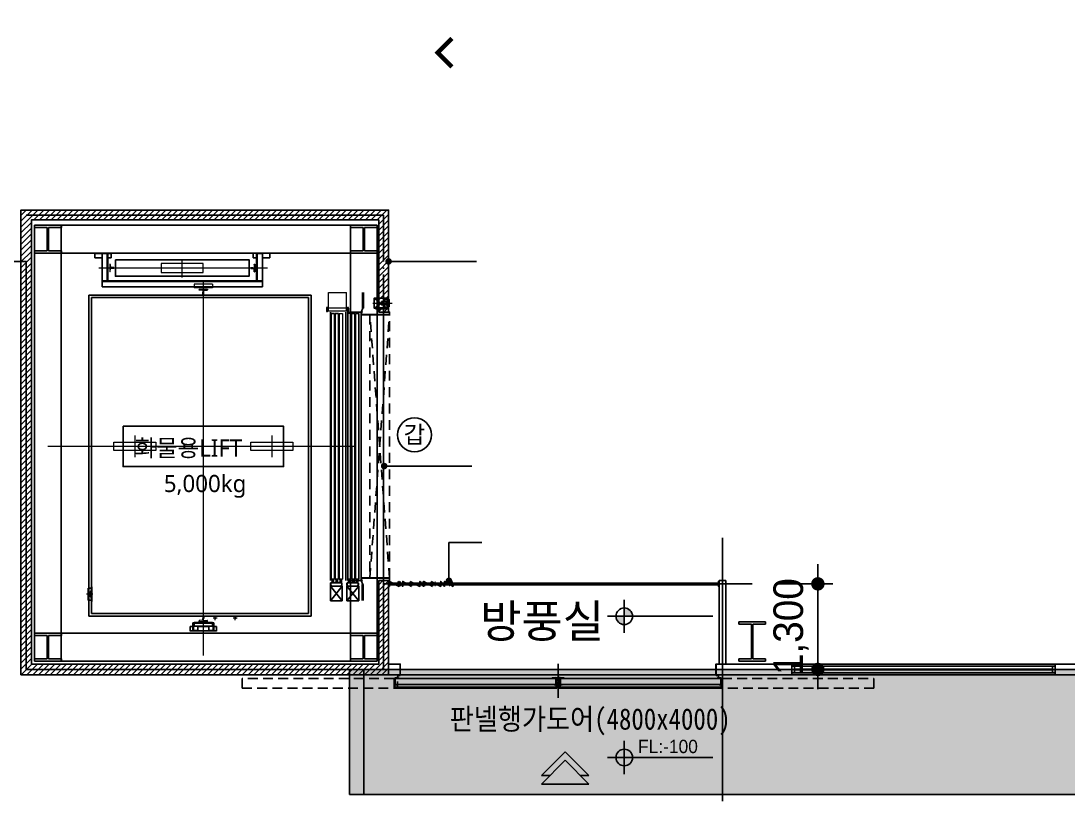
# Model space of a CAD drawing. Extents: x 6397054 to 6458340, y -4011454 to -3987634.
# Drawn here: x 6417260 to 6433168, y -4011454 to -3999600 of the extents above; entities that cross this region are included whole.
import ezdxf
from ezdxf.enums import TextEntityAlignment as Align

# ---------------------------------------------------------------- set-up
doc = ezdxf.new("R2010")
doc.units = 0
doc.header["$LTSCALE"] = 100
doc.header["$MEASUREMENT"] = 0
for name, pattern in [('CEN', [62, 60, -1, 0, -1]), ('CENTER2', [1.125, 0.75, -0.125, 0.125, -0.125]), ('HD', [2.5, 1.5, -1]), ('HID', [2.3, 1.5, -0.8]), ('HIDDEN', [0.375, 0.25, -0.125]), ('PHANTOM2', [31.75, 15.875, -3.175, 3.175, -3.175, 3.175, -3.175])]:
    doc.linetypes.add(name, pattern=pattern)
doc.layers.get('0').update_dxf_attribs({"linetype": 'CONTINUOUS'})
doc.layers.get('Defpoints').update_dxf_attribs({"linetype": 'CONTINUOUS'})
for name, color, linetype in [('3', 3, 'CONTINUOUS'), ('8', 8, 'CONTINUOUS'), ('9', 9, 'CONTINUOUS'), ('_LIBR', 4, 'CONTINUOUS'), ('A-CEN', 1, 'CEN'), ('A-DIM', 7, 'CONTINUOUS'), ('A-MAK1', 30, 'CONTINUOUS'), ('A-SYM', 7, 'CONTINUOUS'), ('A-TEX', 3, 'CONTINUOUS'), ('A-WAL', 3, 'CONTINUOUS'), ('A-WID', 4, 'CONTINUOUS'), ('COL', 2, 'CONTINUOUS'), ('DIM', 7, 'CONTINUOUS'), ('TEXT', 3, 'CONTINUOUS'), ('WAL', 3, 'CONTINUOUS'), ('외벽판넬', 3, 'CONTINUOUS')]:
    doc.layers.add(name, color=color, linetype=linetype)
for name, color, linetype, lineweight in [('LAD-OUTLINE', 7, 'CONTINUOUS', 20), ('가는선', 5, 'CONTINUOUS', 9), ('건축공사', 21, 'CONTINUOUS', 40), ('외형선', 7, 'CONTINUOUS', 15), ('은선2', 153, 'HIDDEN', 9), ('중심선', 6, 'CENTER2', 9), ('치수선', 3, 'CONTINUOUS', 0)]:
    doc.layers.add(name, color=color, linetype=linetype, lineweight=lineweight)
doc.styles.add('MT1', font='')
doc.styles.add('굴림', font='')
doc.styles.add('돋움', font='')
doc.styles.add('맑은 고딕', font='')
doc.styles.get('MT1').set_extended_font_data('Gulim')
doc.styles.get('굴림').set_extended_font_data('Gulim')
doc.styles.get('돋움').set_extended_font_data('DotumChe')
doc.styles.get('맑은 고딕').set_extended_font_data('Malgun Gothic')
doc.dimstyles.new('STANDARD(200)', dxfattribs={"dimscale": 200, "dimtxt": 3, "dimasz": 1, "dimexe": 1, "dimexo": 2, "dimgap": 1, "dimtad": 1, "dimdec": 0, "dimdsep": 46, "dimtxsty": '굴림', "dimblk": 'DOTT', "dimblk1": 'DOTT', "dimblk2": 'DOTT', "dimcen": -3, "dimdle": 2, "dimclrt": 3, "dimadec": 0, "dimazin": 0, "dimtfac": 1, "dimtdec": 1, "dimtix": 1, "dimtmove": 0, "dimatfit": 3, "dimldrblk": 'DOT', "dimfxl": 1, "dimtvp": 1, "dimtolj": 1, "dimtzin": 0, "dimarcsym": 0})

# ---------------------------------------------------------------- blocks, each defined once
blk = doc.blocks.new('24K')
at = {"layer": '외형선', "lineweight": 13, "ltscale": 5}
for p, q in [((-8, -1), (-7, 0)), ((-7, 0), (7, 0)), ((8, -1), (7, 0)), ((-64, -89), (-64, -79)), ((-64, -89), (64, -89)), ((-8, -73), (-61, -76)), ((-8, -1), (-8, -44)), ((-8, -44), (-8, -44)), ((-5, -70), (-5, -47)), ((5, -70), (5, -47)), ((8, -1), (8, -44)), ((8, -44), (8, -44)), ((8, -73), (61, -76)), ((64, -89), (64, -79))]:
    blk.add_line(p, q, dxfattribs=at)
for centre, start, end in [((-61, -79), 93.4093, 180), ((-8, -47), 0, 90), ((-8, -70), 273.4093, 0), ((8, -47), 90, 180), ((8, -70), 180, 266.5907), ((60, -79), 0, 86.5907)]:
    blk.add_arc(centre, 3, start, end, dxfattribs=at)
blk = doc.blocks.new('car_button')
for p, q in [((110, 7), (-110, 7)), ((-110, 7), (-110, 0)), ((-90, 0), (-110, 0)), ((-90, 0), (110, 0)), ((110, 0), (110, 7))]:
    blk.add_line(p, q)
blk.add_lwpolyline([(-90, -50), (90, -50), (90, 0), (-90, 0)], close=True)
at = {"layer": '가는선', "ltscale": 200}
for p, q in [((-90, -50), (90, 0)), ((-90, 0), (90, -50))]:
    blk.add_line(p, q, dxfattribs=at)
at = {"layer": '중심선', "ltscale": 200}
blk.add_line((0, 23), (0, -73), dxfattribs=at)
blk = doc.blocks.new('18K')
at = {"layer": '외형선', "lineweight": 13, "ltscale": 5}
for p, q in [((-8, -1), (-7, 0)), ((-7, 0), (7, 0)), ((8, -1), (7, 0)), ((-57, -57), (-57, -62)), ((-57, -62), (57, -62)), ((-54, -54), (-8, -51)), ((-8, -1), (-8, -31)), ((-8, -31), (-8, -31)), ((-5, -34), (-5, -48)), ((5, -34), (5, -48)), ((8, -1), (8, -31)), ((8, -31), (8, -31)), ((54, -54), (8, -51)), ((57, -57), (57, -62))]:
    blk.add_line(p, q, dxfattribs=at)
for centre, start, end in [((-54, -57), 93.2861, 180), ((-8, -34), 0, 90), ((-8, -48), 273.2861, 0), ((8, -34), 90, 180), ((8, -48), 180, 266.7139), ((54, -57), 0, 86.7139)]:
    blk.add_arc(centre, 3, start, end, dxfattribs=at)
blk = doc.blocks.new('hw_button')
at = {"ltscale": 5}
blk.add_lwpolyline([(-75, -100), (75, -100), (75, 100), (-75, 100)], close=True, dxfattribs=at)
for points in [[(-57, -127), (57, -127), (57, -120), (-57, -120)], [(-25, -120), (25, -120), (25, -13), (-25, -13)]]:
    blk.add_lwpolyline(points, close=True)
at = {"layer": '가는선', "ltscale": 5}
for p, q in [((-75, 100), (75, -100)), ((75, 100), (-75, -100))]:
    blk.add_line(p, q, dxfattribs=at)
at = {"layer": '가는선'}
for p, q in [((-25, -13), (25, -120)), ((25, -13), (-25, -120))]:
    blk.add_line(p, q, dxfattribs=at)
at = {"layer": '중심선', "ltscale": 200}
blk.add_line((0, 121), (0, -173), dxfattribs=at)
blk = doc.blocks.new('dr-sy-020-D-M')
at = {"color": 0}
for p, q in [((-9.19, -9.19), (0, 0)), ((0, 0), (9.19, -9.19)), ((-9.19, -12.46), (0, -3.26)), ((0, -3.26), (9.19, -12.46)), ((-9.19, -9.19), (-5.93, -9.19)), ((5.93, -9.19), (9.19, -9.19)), ((-9.19, -12.46), (9.19, -12.46))]:
    blk.add_line(p, q, dxfattribs=at)
for points in [[(0, 0), (-9.19, -9.19), (0, -3.26), (-5.93, -9.19)], [(0, 0), (0, -3.26), (9.19, -9.19), (5.93, -9.19)]]:
    blk.add_solid(points, dxfattribs=at)
blk = doc.blocks.new('MB-Level1')
at = {"layer": 'A-MAK1'}
h = blk.add_hatch(color=7, dxfattribs=at)
h.paths.add_polyline_path([(0, 75, 0.414214), (-75, 0), (0, 0)])
h.paths.add_polyline_path([(0, 0), (0, -75, 0.414214), (75, 0)])
at = {"layer": 'A-MAK1', "color": 7}
for p, q in [((0, 150), (0, -150)), ((-150, 0), (800, 0))]:
    blk.add_line(p, q, dxfattribs=at)
blk.add_circle((0, 0), 75, dxfattribs=at)
blk = doc.blocks.new('O10')
at = {"layer": 'COL'}
for p, q in [((8175981, -2784726), (8175981, -2784761)), ((8175981, -2784726), (8176388, -2784726)), ((8176388, -2784726), (8176388, -2784761)), ((8175981, -2784761), (8176174, -2784761)), ((8176174, -2784761), (8176174, -2785291)), ((8176194, -2784761), (8176388, -2784761)), ((8176194, -2784761), (8176194, -2785291)), ((8175981, -2785291), (8175981, -2785326)), ((8175981, -2785291), (8176174, -2785291)), ((8175981, -2785326), (8176388, -2785326)), ((8176194, -2785291), (8176388, -2785291)), ((8176388, -2785291), (8176388, -2785326))]:
    blk.add_line(p, q, dxfattribs=at)
blk = doc.blocks.new('t6')
at = {"layer": 'COL'}
for p, q in [((-201799, -24192), (-201799, -24227)), ((-201799, -24192), (-201392, -24192)), ((-201799, -24227), (-201606, -24227)), ((-201606, -24227), (-201606, -24585)), ((-201586, -24227), (-201392, -24227)), ((-201586, -24227), (-201586, -24585)), ((-201392, -24192), (-201392, -24227)), ((-201799, -24585), (-201799, -24620)), ((-201799, -24585), (-201606, -24585)), ((-201799, -24620), (-201392, -24620)), ((-201586, -24585), (-201392, -24585)), ((-201392, -24585), (-201392, -24620))]:
    blk.add_line(p, q, dxfattribs=at)
blk = doc.blocks.new('DOTT')
at = {"color": 7}
for p, q in [((0, 1.5), (0, -1.5)), ((-1.5, 0), (1.5, 0))]:
    blk.add_line(p, q, dxfattribs=at)
at = {"color": 6, "const_width": 0.68}
blk.add_lwpolyline([(-0.34, 0, 1), (0.34, 0, 1)], format="xyb", close=True, dxfattribs=at)
blk = doc.blocks.new('*D23')
at = {"layer": 'A-DIM', "color": 0, "linetype": 'ByBlock', "lineweight": -2, "transparency": 16777216}
for p, q in [((6429367, -4008004), (6429367, -4007854)), ((6428720, -4008154), (6429517, -4008154)), ((6429367, -4008154), (6429367, -4009454)), ((6428720, -4009454), (6429517, -4009454)), ((6429367, -4009604), (6429367, -4009754))]:
    blk.add_line(p, q, dxfattribs=at)
at = {"layer": 'Defpoints', "color": 0, "transparency": 16777216}
for p in [(6428420, -4008154), (6428420, -4009454), (6429367, -4009454)]:
    blk.add_point(p, dxfattribs=at)
at = {"layer": 'A-DIM', "color": 0, "lineweight": -2, "transparency": 16777216, "xscale": 150, "yscale": 150, "zscale": 150}
for p, rotation in [((6429367, -4008154), 270), ((6429367, -4009454), 90)]:
    blk.add_blockref('DOTT', p, dxfattribs=dict(at, rotation=rotation))
at = {"layer": 'A-DIM', "color": 3, "transparency": 16777216, "insert": (6428958, -4008804), "char_height": 450, "attachment_point": 5, "rotation": 90, "style": '굴림'}
blk.add_mtext('\\A1;1,300', dxfattribs=at)
blk = doc.blocks.new('DOT')
at = {"color": 1}
for p, q in [((0, -1.5), (0, 1.5)), ((-1.5, 0), (1.5, 0))]:
    blk.add_line(p, q, dxfattribs=at)
at = {"layer": 'DIM', "color": 7, "linetype": 'Continuous'}
for radius in [0.5, 0.25]:
    blk.add_circle((0, 0), radius, dxfattribs=at)

msp = doc.modelspace()

# ---------------------------------------------------------------- hatches: boundary and pattern name
h = msp.add_hatch()
h.set_pattern_fill('DOTS', color=256, scale=2000)
h.set_pattern_definition([(0, (568321.3, -2227786.24), (62.5, 125), [0, -125])])
h.paths.add_polyline_path([(6422251.5, -4011354.3), (6456419.5, -4011354.3), (6456419.5, -4009454.3), (6422251.5, -4009454.3)])
at = {"layer": '3'}
h = msp.add_hatch(dxfattribs=at)
h.set_pattern_fill('ANSI31', color=0, scale=500)
h.set_pattern_definition([(45, (-14811056.57, 8760282.14), (-44.19417382, 44.19417382), [])])
h.paths.add_polyline_path([(6422844.5, -4009534.3), (6422844.5, -4009374.3), (6422844.5, -4008104.3), (6422694.5, -4008104.3), (6422694.5, -4009374.3), (6417419.5, -4009374.3), (6417419.5, -4002624.3), (6422694.5, -4002624.3), (6422694.5, -4004024.3), (6422844.5, -4004024.3), (6422844.5, -4002474.3), (6417259.5, -4002474.3), (6417259.5, -4003174.3), (6417259.5, -4003334.3), (6417259.5, -4009534.3)])

# ---------------------------------------------------------------- linework, layer by layer
for p, q in [((6422673, -4002701.3), (6417466, -4002701.3)), ((6417466, -4002701.3), (6417466, -4009329.3)), ((6417873, -4009329.3), (6417873, -4002701.3)), ((6422266, -4002701.3), (6422266, -4009329.3)), ((6422673, -4009329.3), (6422673, -4002701.3)), ((6417466, -4003129.3), (6422673, -4003129.3)), ((6418381, -4003199.3), (6418381, -4003124.3)), ((6418581, -4003134.3), (6418491, -4003134.3)), ((6418491, -4003641.3), (6418491, -4003134.3)), ((6418572, -4003551.3), (6418572, -4003134.3)), ((6418581, -4003551.3), (6418581, -4003134.3)), ((6418631, -4003199.3), (6418631, -4003124.3)), ((6420789, -4003199.3), (6420789, -4003124.3)), ((6420914, -4003134.3), (6420839, -4003134.3)), ((6420839, -4003551.3), (6420839, -4003134.3)), ((6420839, -4003134.3), (6420929, -4003134.3)), ((6420848, -4003551.3), (6420848, -4003134.3)), ((6420929, -4003641.3), (6420929, -4003134.3)), ((6421039, -4003199.3), (6421039, -4003124.3)), ((6418381, -4003199.3), (6418491, -4003199.3)), ((6418581, -4003199.3), (6418631, -4003199.3)), ((6420839, -4003199.3), (6420789, -4003199.3)), ((6421039, -4003199.3), (6420929, -4003199.3)), ((6420929, -4003551.3), (6418491, -4003551.3)), ((6420929, -4003560.3), (6418491, -4003560.3)), ((6418290, -4003764.3), (6418290, -4008646.6)), ((6421670, -4003764.3), (6418290, -4003764.3)), ((6420929, -4003641.3), (6418491, -4003641.3)), ((6419850, -4003641.3), (6418493, -4003641.3)), ((6421670, -4003764.3), (6421670, -4008646.6)), ((6418330, -4003804.3), (6418330, -4008606.6)), ((6421630, -4003804.3), (6418330, -4003804.3)), ((6421630, -4003804.3), (6421630, -4008606.6)), ((6421964.5, -4004024.3), (6421964.5, -4008104.3)), ((6422024.5, -4004044.3), (6421974.5, -4004044.3)), ((6421974.5, -4004044.3), (6421974.5, -4008084.3)), ((6422024.5, -4004044.3), (6422024.5, -4008084.3)), ((6422084.5, -4004044.3), (6422034.5, -4004044.3)), ((6422034.5, -4004044.3), (6422034.5, -4008084.3)), ((6422084.5, -4004044.3), (6422084.5, -4008084.3)), ((6422194.5, -4004024.3), (6422194.5, -4008104.3)), ((6422224.5, -4004024.3), (6422429.5, -4004024.3)), ((6422224.5, -4004024.3), (6422224.5, -4008104.3)), ((6422333.7, -4004044.3), (6422283.7, -4004044.3)), ((6422283.7, -4004044.3), (6422284.5, -4008084.3)), ((6422333.7, -4004044.3), (6422334.5, -4008084.3)), ((6422393.7, -4004044.3), (6422343.7, -4004044.3)), ((6422343.7, -4004044.3), (6422344.5, -4008084.3)), ((6422393.7, -4004044.3), (6422394.5, -4008084.3)), ((6422429.5, -4004024.3), (6422454.5, -4003964.3)), ((6422429.5, -4004024.3), (6422429.5, -4008104.3)), ((6423762, -4008107.6), (6423762, -4007526.7)), ((6423762, -4007526.7), (6424262, -4007526.7)), ((6421999.5, -4008072.5), (6421999.5, -4008124.4)), ((6422059.5, -4008072.5), (6422059.5, -4008124.4)), ((6422119.5, -4008072.5), (6422119.5, -4008124.4)), ((6422249.5, -4008072.5), (6422249.5, -4008124.4)), ((6422309.5, -4008072.5), (6422309.5, -4008124.4)), ((6422369.5, -4008072.5), (6422369.5, -4008124.4)), ((6421960.5, -4008410.1), (6421960.5, -4008190.1)), ((6421960.5, -4008190.1), (6422140.5, -4008410.1)), ((6421960.5, -4008410.1), (6422140.5, -4008190.1)), ((6421960.5, -4008190.1), (6422140.5, -4008190.1)), ((6421962, -4008181.1), (6421962, -4008143.5)), ((6421965.2, -4008143.5), (6421965.2, -4008181.1)), ((6422130.8, -4008137.3), (6421968.2, -4008137.3)), ((6422130.8, -4008140.5), (6421968.2, -4008140.5)), ((6421968.2, -4008184.1), (6421982, -4008184.1)), ((6421968.2, -4008184.1), (6421982, -4008184.1)), ((6421968.2, -4008187.3), (6421982, -4008187.3)), ((6421968.2, -4008187.3), (6421982, -4008187.3)), ((6421971, -4008137.3), (6421971, -4008136.3)), ((6421971, -4008137.3), (6422001, -4008137.3)), ((6421973, -4008134.3), (6421994, -4008134.3)), ((6422024.5, -4008084.3), (6421974.5, -4008084.3)), ((6421982, -4008184.1), (6421982, -4008187.3)), ((6421982, -4008184.1), (6421982, -4008187.3)), ((6421985.5, -4008087.5), (6421985.5, -4008084.3)), ((6421985.5, -4008084.3), (6422013.5, -4008084.3)), ((6422013.5, -4008087.5), (6421985.5, -4008087.5)), ((6421989.5, -4008087.5), (6421989.5, -4008121.3)), ((6421989.5, -4008121.3), (6421992.7, -4008121.3)), ((6421992.7, -4008087.5), (6421992.7, -4008121.3)), ((6421992.7, -4008119.3), (6421997.8, -4008119.3)), ((6421997.8, -4008103.3), (6421997.8, -4008119.3)), ((6421998, -4008130.3), (6421998, -4008109.3)), ((6422001, -4008137.3), (6422001, -4008107.3)), ((6422001.3, -4008103.3), (6422001.3, -4008119.3)), ((6422001.3, -4008103.3), (6422001.3, -4008119.3)), ((6422006.3, -4008119.3), (6422001.3, -4008119.3)), ((6422006.3, -4008087.5), (6422006.3, -4008121.3)), ((6422009.5, -4008121.3), (6422006.3, -4008121.3)), ((6422009.5, -4008087.5), (6422009.5, -4008121.3)), ((6422013.5, -4008084.3), (6422013.5, -4008087.5)), ((6422031, -4008137.3), (6422031, -4008136.3)), ((6422031, -4008137.3), (6422111, -4008137.3)), ((6422033, -4008134.3), (6422054, -4008134.3)), ((6422084.5, -4008084.3), (6422034.5, -4008084.3)), ((6422045.5, -4008087.5), (6422045.5, -4008084.3)), ((6422073.5, -4008087.5), (6422045.5, -4008087.5)), ((6422049.5, -4008087.5), (6422049.5, -4008121.3)), ((6422049.5, -4008121.3), (6422052.7, -4008121.3)), ((6422052.7, -4008087.5), (6422052.7, -4008121.3)), ((6422052.7, -4008119.3), (6422057.8, -4008119.3)), ((6422057.8, -4008103.3), (6422057.8, -4008119.3)), ((6422058, -4008130.3), (6422058, -4008109.3)), ((6422061, -4008137.3), (6422061, -4008107.3)), ((6422061.3, -4008103.3), (6422061.3, -4008119.3)), ((6422061.3, -4008103.3), (6422061.3, -4008119.3)), ((6422066.3, -4008119.3), (6422061.3, -4008119.3)), ((6422066.3, -4008087.5), (6422066.3, -4008121.3)), ((6422069.5, -4008121.3), (6422066.3, -4008121.3)), ((6422069.5, -4008087.5), (6422069.5, -4008121.3)), ((6422073.5, -4008084.3), (6422073.5, -4008087.5)), ((6422091, -4008137.3), (6422091, -4008136.3)), ((6422091, -4008137.3), (6422121, -4008137.3)), ((6422093, -4008134.3), (6422114, -4008134.3)), ((6422105.5, -4008087.5), (6422105.5, -4008084.3)), ((6422133.5, -4008087.5), (6422105.5, -4008087.5)), ((6422109.5, -4008087.5), (6422109.5, -4008121.3)), ((6422109.5, -4008121.3), (6422112.7, -4008121.3)), ((6422112.7, -4008087.5), (6422112.7, -4008121.3)), ((6422112.7, -4008119.3), (6422117.8, -4008119.3)), ((6422117, -4008184.1), (6422130.8, -4008184.1)), ((6422117, -4008184.1), (6422117, -4008187.3)), ((6422130.8, -4008187.3), (6422117, -4008187.3)), ((6422117.8, -4008103.3), (6422117.8, -4008119.3)), ((6422118, -4008130.3), (6422118, -4008109.3)), ((6422121, -4008137.3), (6422121, -4008107.3)), ((6422121.3, -4008103.3), (6422121.3, -4008119.3)), ((6422121.3, -4008103.3), (6422121.3, -4008119.3)), ((6422126.3, -4008119.3), (6422121.3, -4008119.3)), ((6422126.3, -4008087.5), (6422126.3, -4008121.3)), ((6422129.5, -4008121.3), (6422126.3, -4008121.3)), ((6422129.5, -4008087.5), (6422129.5, -4008121.3)), ((6422133.5, -4008084.3), (6422133.5, -4008087.5)), ((6422133.8, -4008143.5), (6422133.8, -4008181.1)), ((6422137, -4008143.5), (6422137, -4008181.1)), ((6422140.5, -4008410.1), (6422140.5, -4008190.1)), ((6422210.5, -4008410.1), (6422210.5, -4008190.1)), ((6422210.5, -4008190.1), (6422390.5, -4008410.1)), ((6422210.5, -4008410.1), (6422390.5, -4008190.1)), ((6422210.5, -4008190.1), (6422390.5, -4008190.1)), ((6422212, -4008181.1), (6422212, -4008143.5)), ((6422215.2, -4008143.5), (6422215.2, -4008181.1)), ((6422380.8, -4008137.3), (6422218.2, -4008137.3)), ((6422380.8, -4008140.5), (6422218.2, -4008140.5)), ((6422218.2, -4008184.1), (6422232, -4008184.1)), ((6422218.2, -4008184.1), (6422232, -4008184.1)), ((6422218.2, -4008187.3), (6422232, -4008187.3)), ((6422218.2, -4008187.3), (6422232, -4008187.3)), ((6422221, -4008137.3), (6422221, -4008136.3)), ((6422221, -4008137.3), (6422251, -4008137.3)), ((6422223, -4008134.3), (6422244, -4008134.3)), ((6422224.5, -4008104.3), (6422429.5, -4008104.3)), ((6422232, -4008184.1), (6422232, -4008187.3)), ((6422232, -4008184.1), (6422232, -4008187.3)), ((6422235.5, -4008087.5), (6422235.5, -4008084.3)), ((6422235.5, -4008084.3), (6422263.5, -4008084.3)), ((6422263.5, -4008087.5), (6422235.5, -4008087.5)), ((6422239.5, -4008087.5), (6422239.5, -4008121.3)), ((6422239.5, -4008121.3), (6422242.7, -4008121.3)), ((6422242.7, -4008087.5), (6422242.7, -4008121.3)), ((6422242.7, -4008119.3), (6422247.8, -4008119.3)), ((6422247.8, -4008103.3), (6422247.8, -4008119.3)), ((6422248, -4008130.3), (6422248, -4008109.3)), ((6422251, -4008137.3), (6422251, -4008107.3)), ((6422251.3, -4008103.3), (6422251.3, -4008119.3)), ((6422251.3, -4008103.3), (6422251.3, -4008119.3)), ((6422256.3, -4008119.3), (6422251.3, -4008119.3)), ((6422256.3, -4008087.5), (6422256.3, -4008121.3)), ((6422259.5, -4008121.3), (6422256.3, -4008121.3)), ((6422259.5, -4008087.5), (6422259.5, -4008121.3)), ((6422263.5, -4008084.3), (6422263.5, -4008087.5)), ((6422281, -4008137.3), (6422281, -4008136.3)), ((6422281, -4008137.3), (6422361, -4008137.3)), ((6422283, -4008134.3), (6422304, -4008134.3)), ((6422334.5, -4008084.3), (6422284.5, -4008084.3)), ((6422295.5, -4008087.5), (6422295.5, -4008084.3)), ((6422323.5, -4008087.5), (6422295.5, -4008087.5)), ((6422299.5, -4008087.5), (6422299.5, -4008121.3)), ((6422299.5, -4008121.3), (6422302.7, -4008121.3)), ((6422302.7, -4008087.5), (6422302.7, -4008121.3)), ((6422302.7, -4008119.3), (6422307.8, -4008119.3)), ((6422307.8, -4008103.3), (6422307.8, -4008119.3)), ((6422308, -4008130.3), (6422308, -4008109.3)), ((6422311, -4008137.3), (6422311, -4008107.3)), ((6422311.3, -4008103.3), (6422311.3, -4008119.3)), ((6422311.3, -4008103.3), (6422311.3, -4008119.3)), ((6422316.3, -4008119.3), (6422311.3, -4008119.3)), ((6422316.3, -4008087.5), (6422316.3, -4008121.3)), ((6422319.5, -4008121.3), (6422316.3, -4008121.3)), ((6422319.5, -4008087.5), (6422319.5, -4008121.3)), ((6422323.5, -4008084.3), (6422323.5, -4008087.5)), ((6422341, -4008137.3), (6422341, -4008136.3)), ((6422341, -4008137.3), (6422371, -4008137.3)), ((6422343, -4008134.3), (6422364, -4008134.3)), ((6422394.5, -4008084.3), (6422344.5, -4008084.3)), ((6422355.5, -4008087.5), (6422355.5, -4008084.3)), ((6422383.5, -4008087.5), (6422355.5, -4008087.5)), ((6422359.5, -4008087.5), (6422359.5, -4008121.3)), ((6422359.5, -4008121.3), (6422362.7, -4008121.3)), ((6422362.7, -4008087.5), (6422362.7, -4008121.3)), ((6422362.7, -4008119.3), (6422367.8, -4008119.3)), ((6422367, -4008184.1), (6422380.8, -4008184.1)), ((6422367, -4008184.1), (6422367, -4008187.3)), ((6422380.8, -4008187.3), (6422367, -4008187.3)), ((6422367.8, -4008103.3), (6422367.8, -4008119.3)), ((6422368, -4008130.3), (6422368, -4008109.3)), ((6422371, -4008137.3), (6422371, -4008107.3)), ((6422371.3, -4008103.3), (6422371.3, -4008119.3)), ((6422371.3, -4008103.3), (6422371.3, -4008119.3)), ((6422376.3, -4008119.3), (6422371.3, -4008119.3)), ((6422376.3, -4008087.5), (6422376.3, -4008121.3)), ((6422379.5, -4008121.3), (6422376.3, -4008121.3)), ((6422379.5, -4008087.5), (6422379.5, -4008121.3)), ((6422383.5, -4008084.3), (6422383.5, -4008087.5)), ((6422383.8, -4008143.5), (6422383.8, -4008181.1)), ((6422387, -4008143.5), (6422387, -4008181.1)), ((6422390.5, -4008410.1), (6422390.5, -4008190.1)), ((6422429.5, -4008104.3), (6422454.5, -4008164.3)), ((6421960.5, -4008410.1), (6422140.5, -4008410.1)), ((6422210.5, -4008410.1), (6422390.5, -4008410.1)), ((6421670, -4008646.6), (6418290, -4008646.6)), ((6421630, -4008606.6), (6418330, -4008606.6)), ((6419870, -4008799.3), (6419830, -4008799.3)), ((6419830, -4008874.3), (6419830, -4008799.3)), ((6420230, -4008865.3), (6419830, -4008865.3)), ((6419890, -4008747.3), (6419870, -4008747.3)), ((6419870, -4008747.3), (6419870, -4008864.3)), ((6419870, -4008864.3), (6419945, -4008864.3)), ((6419870, -4008864.3), (6419945, -4008864.3)), ((6419879, -4008747.3), (6419879, -4008864.3)), ((6420170, -4008742.3), (6419890, -4008742.3)), ((6419890, -4008798.3), (6419890, -4008742.3)), ((6420170, -4008751.3), (6419890, -4008751.3)), ((6420170, -4008798.3), (6419890, -4008798.3)), ((6419945, -4008798.3), (6419945, -4008864.3)), ((6420115, -4008798.3), (6419945, -4008798.3)), ((6420115, -4008799.3), (6419945, -4008799.3)), ((6420115, -4008798.3), (6420115, -4008864.3)), ((6420115, -4008864.3), (6420190, -4008864.3)), ((6420115, -4008864.3), (6420190, -4008864.3)), ((6420170, -4008798.3), (6420170, -4008742.3)), ((6420170, -4008747.3), (6420190, -4008747.3)), ((6420181, -4008747.3), (6420181, -4008864.3)), ((6420190, -4008747.3), (6420190, -4008864.3)), ((6420230, -4008799.3), (6420190, -4008799.3)), ((6420230, -4008874.3), (6420230, -4008799.3)), ((6422673, -4008901.3), (6417466, -4008901.3)), ((6417466, -4009329.3), (6422673, -4009329.3))]:
    msp.add_line(p, q)
at = {"elevation": 0}
msp.add_lwpolyline([(6418695, -4003229.3), (6418695, -4003479.3), (6420725, -4003479.3), (6420725, -4003229.3)], close=True, dxfattribs=at)
for points in [[(6422429.5, -4004064.3), (6422429.5, -4004024.3), (6422444.5, -4004024.3), (6422444.5, -4004026.3), (6422431.5, -4004026.3), (6422431.5, -4004062.3), (6422857.5, -4004062.3), (6422857.5, -4004026.3), (6422844.5, -4004026.3), (6422844.5, -4004024.3), (6422859.5, -4004024.3), (6422859.5, -4004064.3), (6422429.5, -4004064.3)], [(6422429.5, -4008064.3), (6422429.5, -4008104.3), (6422444.5, -4008104.3), (6422444.5, -4008102.3), (6422431.5, -4008102.3), (6422431.5, -4008066.3), (6422857.5, -4008066.3), (6422857.5, -4008102.3), (6422844.5, -4008102.3), (6422844.5, -4008104.3), (6422859.5, -4008104.3), (6422859.5, -4008064.3), (6422429.5, -4008064.3)]]:
    msp.add_lwpolyline(points, dxfattribs=at)
at = {"const_width": 49.8, "elevation": 0}
msp.add_lwpolyline([(6423762, -4008082.5, 1), (6423762, -4008132.7, 1)], format="xyb", close=True, dxfattribs=at)
msp.add_circle((6423238.7, -4005889.8), 258.6)
at = {"lineweight": 13, "ltscale": 5}
for centre in [(6420210, -4008674.3), (6420515, -4008674.3)]:
    msp.add_circle(centre, 10, dxfattribs=at)
for centre, radius, start, end in [((6421968.2, -4008143.5), 6.2, 90, 180), ((6421968.2, -4008181.1), 6.2, 180, 270), ((6421968.2, -4008143.5), 3, 90, 180), ((6421968.2, -4008181.1), 3, 180, 270), ((6421973, -4008136.3), 2, 90, 180), ((6421973, -4008136.3), 2, 90, 180), ((6421994, -4008130.3), 4, 270, 0), ((6422033, -4008136.3), 2, 90, 180), ((6422054, -4008130.3), 4, 270, 0), ((6422093, -4008136.3), 2, 90, 180), ((6422114, -4008130.3), 4, 270, 0), ((6422130.8, -4008143.5), 6.2, 0, 90), ((6422130.8, -4008143.5), 3, 0, 90), ((6422130.8, -4008181.1), 3, 270, 0), ((6422130.8, -4008181.1), 6.2, 270, 0), ((6422218.2, -4008143.5), 6.2, 90, 180), ((6422218.2, -4008181.1), 6.2, 180, 270), ((6422218.2, -4008143.5), 3, 90, 180), ((6422218.2, -4008181.1), 3, 180, 270), ((6422223, -4008136.3), 2, 90, 180), ((6422223, -4008136.3), 2, 90, 180), ((6422244, -4008130.3), 4, 270, 0), ((6422283, -4008136.3), 2, 90, 180), ((6422304, -4008130.3), 4, 270, 0), ((6422343, -4008136.3), 2, 90, 180), ((6422364, -4008130.3), 4, 270, 0), ((6422380.8, -4008143.5), 6.2, 0, 90), ((6422380.8, -4008143.5), 3, 0, 90), ((6422380.8, -4008181.1), 3, 270, 0), ((6422380.8, -4008181.1), 6.2, 270, 0)]:
    msp.add_arc(centre, radius, start, end)
at = {"layer": '8', "color": 0, "linetype": 'ByBlock', "ltscale": 1000}
msp.add_lwpolyline([(6417339.5, -4009454.3), (6417339.5, -4003254.3), (6398139.5, -4003254.3), (6398139.5, -3988954.3), (6450252.1, -3988954.3), (6456339.5, -4000596.9), (6456339.5, -4011354.3), (6422469.5, -4011354.3), (6422469.5, -4009454.3)], close=True, dxfattribs=at)
at = {"layer": '9'}
msp.add_lwpolyline([(6422251.5, -4011354.3), (6456419.5, -4011354.3), (6456419.5, -4009454.3), (6422251.5, -4009454.3)], close=True, dxfattribs=at)
at = {"layer": '_LIBR', "linetype": 'Continuous'}
for points in [[(6422857, -4008141.8), (6427857, -4008141.8), (6427857, -4008116.8), (6427869.5, -4008116.8), (6427869.5, -4008191.8), (6427857, -4008191.8), (6427857, -4008166.8), (6422857, -4008166.8), (6422857, -4008191.8), (6422844.5, -4008191.8), (6422844.5, -4008116.8), (6422857, -4008116.8), (6422857, -4008141.8)], [(6422857, -4008116.8), (6423003.3, -4008191.8), (6423003.3, -4008116.8), (6423060.8, -4008191.8), (6423060.8, -4008116.8), (6423193.6, -4008191.8)], [(6423193.6, -4008191.8), (6423174.2, -4008116.8)], [(6423174.2, -4008116.8), (6423320.4, -4008191.8), (6423320.4, -4008116.8), (6423377.9, -4008191.8), (6423377.9, -4008116.8), (6423510.7, -4008191.8)], [(6423510.7, -4008191.8), (6423491.3, -4008116.8)], [(6423491.3, -4008116.8), (6423637.5, -4008191.8), (6423637.5, -4008116.8), (6423695, -4008191.8), (6423695, -4008116.8), (6423827.8, -4008191.8)], [(6423827.8, -4008191.8), (6423808.4, -4008116.8)]]:
    msp.add_lwpolyline(points, dxfattribs=at)
at = {"layer": '_LIBR', "linetype": 'Continuous', "const_width": 12.5}
for points in [[(6422985.1, -4008116.8), (6422985.1, -4008191.8)], [(6423025.9, -4008116.8), (6423025.9, -4008191.8)], [(6423182, -4008116.8), (6423182, -4008191.8)], [(6423354.5, -4008116.8), (6423354.5, -4008191.8)], [(6423395.3, -4008116.8), (6423395.3, -4008191.8)], [(6423551.5, -4008116.8), (6423551.5, -4008191.8)], [(6423770.4, -4008116.8), (6423770.4, -4008191.8)]]:
    msp.add_lwpolyline(points, dxfattribs=at)
at = {"layer": 'A-CEN'}
for p, q in [((6422769.5, -4002549.3), (6417339.5, -4002549.3)), ((6422769.5, -4009454.3), (6422769.5, -4002549.3)), ((6427919.5, -4007454.3), (6427919.5, -4011454.3)), ((6422769.5, -4008154.3), (6428369.5, -4008154.3))]:
    msp.add_line(p, q, dxfattribs=at)
at = {"layer": 'A-DIM', "const_width": 68.2}
msp.add_lwpolyline([(6423807, -3999863.1), (6423589.8, -4000080.3), (6423807, -4000297.4)], dxfattribs=at)
at = {"layer": 'A-SYM'}
for p, q in [((6422844.5, -4003254.3), (6424178.8, -4003254.3)), ((6422844.5, -4003254.3), (6424178.8, -4003254.3)), ((6422777.8, -4006364), (6424112, -4006364))]:
    msp.add_line(p, q, dxfattribs=at)
at = {"layer": 'A-SYM', "const_width": 49.8, "elevation": 0}
for points in [[(6422844.5, -4003229.2, 1), (6422844.5, -4003279.5, 1)], [(6422777.8, -4006338.9, 1), (6422777.8, -4006389.1, 1)]]:
    msp.add_lwpolyline(points, format="xyb", close=True, dxfattribs=at)
at = {"layer": 'A-SYM', "elevation": 0}
msp.add_lwpolyline([(6418810.3, -4005757.7), (6421249.8, -4005757.7), (6421249.8, -4006370.9), (6418810.3, -4006370.9)], close=True, dxfattribs=at)
at = {"layer": 'A-WAL'}
for p, q in [((6417259.5, -4002474.3), (6422844.5, -4002474.3)), ((6422844.5, -4004024.3), (6422844.5, -4002474.3)), ((6417419.5, -4009374.3), (6417419.5, -4002624.3)), ((6417419.5, -4002624.3), (6422694.5, -4002624.3)), ((6422694.5, -4004024.3), (6422694.5, -4002624.3)), ((6422694.5, -4004024.3), (6422844.5, -4004024.3)), ((6422694.5, -4008104.3), (6422844.5, -4008104.3)), ((6422694.5, -4009374.3), (6422694.5, -4008104.3)), ((6422844.5, -4009534.3), (6422844.5, -4008104.3)), ((6417419.5, -4009374.3), (6422694.5, -4009374.3)), ((6422844.5, -4009374.3), (6423019.5, -4009374.3)), ((6423019.5, -4009374.3), (6423019.5, -4009534.3)), ((6427819.5, -4009374.3), (6428969.5, -4009374.3)), ((6427819.5, -4009374.3), (6427819.5, -4009534.3)), ((6428969.5, -4009374.3), (6428969.5, -4009534.3)), ((6432969.5, -4009374.3), (6434169.5, -4009374.3)), ((6432969.5, -4009374.3), (6432969.5, -4009534.3)), ((6417259.5, -4009534.3), (6423019.5, -4009534.3)), ((6427819.5, -4009534.3), (6428969.5, -4009534.3)), ((6432969.5, -4009534.3), (6434169.5, -4009534.3))]:
    msp.add_line(p, q, dxfattribs=at)
msp.add_lwpolyline([(6427969.5, -4008104.3), (6427869.5, -4008104.3), (6427869.5, -4009374.3), (6427969.5, -4009374.3)], close=True, dxfattribs=at)
at = {"layer": 'A-WID'}
for p, q in [((6425419.5, -4009888.1), (6425419.5, -4009371.5)), ((6432969.5, -4009374.3), (6428969.5, -4009374.3)), ((6429009.5, -4009404.3), (6432929.5, -4009404.3)), ((6429009.5, -4009448.3), (6432929.5, -4009448.3)), ((6429009.5, -4009460.3), (6432929.5, -4009460.3)), ((6429009.5, -4009504.3), (6432929.5, -4009504.3)), ((6422928.8, -4009635.7), (6422940.2, -4009635.7)), ((6422928.8, -4009736.8), (6422928.8, -4009635.7)), ((6422940.2, -4009725.4), (6422940.2, -4009635.7)), ((6425383.4, -4009590.1), (6422944.8, -4009590.1)), ((6422944.8, -4009590.1), (6422944.8, -4009685.1)), ((6425383.4, -4009592), (6422944.8, -4009592)), ((6422978.8, -4009736.8), (6422978.8, -4009635.7)), ((6427819.5, -4009534.3), (6423019.5, -4009534.3)), ((6425383.4, -4009685.1), (6425383.4, -4009590.1)), ((6425392.9, -4009635.5), (6425400.2, -4009635.5)), ((6425400.2, -4009635.5), (6425400.2, -4009682.5)), ((6425446.1, -4009635.5), (6425438.8, -4009635.5)), ((6425438.8, -4009635.5), (6425438.8, -4009682.5)), ((6425455.6, -4009685.1), (6425455.6, -4009590.1)), ((6427894.3, -4009590.1), (6425455.6, -4009590.1)), ((6427894.3, -4009592), (6425455.6, -4009592)), ((6427894.3, -4009590.1), (6427894.3, -4009685.1)), ((6427910.2, -4009635.5), (6427898.8, -4009635.5)), ((6427898.8, -4009725.4), (6427898.8, -4009635.5)), ((6427910.2, -4009736.8), (6427910.2, -4009635.5)), ((6432969.5, -4009534.3), (6428969.5, -4009534.3)), ((6422928.8, -4009736.8), (6425400.2, -4009736.8)), ((6422940.2, -4009725.4), (6425388.8, -4009725.4)), ((6425383.4, -4009683.2), (6422944.8, -4009683.2)), ((6425383.4, -4009685.1), (6422944.8, -4009685.1)), ((6425388.8, -4009685.5), (6425388.8, -4009725.4)), ((6425400.2, -4009687.6), (6425400.2, -4009736.8)), ((6425438.8, -4009687.6), (6425438.8, -4009736.8)), ((6427910.2, -4009736.8), (6425438.8, -4009736.8)), ((6425450.2, -4009685.5), (6425450.2, -4009725.4)), ((6427898.8, -4009725.4), (6425450.2, -4009725.4)), ((6427894.3, -4009683.2), (6425455.6, -4009683.2)), ((6427894.3, -4009685.1), (6425455.6, -4009685.1))]:
    msp.add_line(p, q, dxfattribs=at)
for points in [[(6422982.2, -4009539.7, 0.4142136), (6422977.1, -4009534.6), (6422966, -4009534.6, 1), (6422966, -4009536.5), (6422972, -4009536.5), (6422972.7, -4009535.9), (6422973.3, -4009536.5), (6422977.7, -4009536.5, -0.4142136), (6422980.3, -4009539), (6422980.3, -4009539.7, 0.4142136), (6422985.3, -4009544.7), (6423017, -4009544.7, 0.4142136), (6423022.1, -4009539.7), (6423022.1, -4009372.4, 0.4142136), (6423021.4, -4009371.8), (6423005, -4009371.8), (6423004.3, -4009372.4), (6423003.7, -4009371.8), (6422995.1, -4009371.8, 1), (6422995.1, -4009373.7), (6423018.9, -4009373.7, -0.4142136), (6423019.5, -4009374.3), (6423019.5, -4009539.7, -0.4142136), (6423016.4, -4009542.8), (6422984.7, -4009542.8, -0.4142136), (6422982.2, -4009540.3)], [(6427856.9, -4009539.4, -0.4142136), (6427862, -4009534.3), (6427873, -4009534.3, -1), (6427873, -4009536.2), (6427867, -4009536.2), (6427866.4, -4009535.6), (6427865.8, -4009536.2), (6427861.3, -4009536.2, 0.4142136), (6427858.8, -4009538.8), (6427858.8, -4009539.4, -0.4142136), (6427853.7, -4009544.5), (6427822.1, -4009544.5, -0.4142136), (6427817, -4009539.4), (6427817, -4009372.4, -0.4142136), (6427817.6, -4009371.8), (6427834.1, -4009371.8), (6427834.7, -4009372.4), (6427835.4, -4009371.8), (6427843.9, -4009371.8, -1), (6427843.9, -4009373.7), (6427820.2, -4009373.7, 0.4142136), (6427819.5, -4009374.3), (6427819.5, -4009539.4, 0.4142136), (6427822.7, -4009542.6), (6427854.4, -4009542.6, 0.4142136), (6427856.9, -4009540)], [(6422940.3, -4009599.2), (6422941.6, -4009599.2), (6422941.6, -4009605.5), (6422940.3, -4009605.5), (6422940.3, -4009620.7), (6422941.6, -4009620.7), (6422941.6, -4009627.1), (6422940.3, -4009627.1), (6422940.3, -4009642.3), (6422941.6, -4009642.3), (6422941.6, -4009648.6), (6422940.3, -4009648.6), (6422940.3, -4009663.8), (6422941.6, -4009663.8), (6422941.6, -4009670.1), (6422940.3, -4009670.1), (6422940.3, -4009686.6, 0.4142136), (6422941.6, -4009687.9), (6422958.7, -4009687.9), (6422959.3, -4009687.2), (6422960, -4009687.9), (6422968.5, -4009687.9, 1), (6422968.5, -4009686), (6422944.8, -4009686, -0.4142136), (6422944.1, -4009685.3), (6422944.1, -4009680.3), (6422942.9, -4009680.3), (6422942.9, -4009672.7), (6422944.1, -4009672.7), (6422944.1, -4009661.3), (6422942.9, -4009661.3), (6422942.9, -4009651.1), (6422944.1, -4009651.1), (6422944.1, -4009639.7), (6422942.9, -4009639.7), (6422942.9, -4009629.6), (6422944.1, -4009629.6), (6422944.1, -4009618.2), (6422942.9, -4009618.2), (6422942.9, -4009608.1), (6422944.1, -4009608.1), (6422944.1, -4009596.7), (6422942.9, -4009596.7), (6422942.9, -4009590.3), (6422944.1, -4009590.3), (6422944.1, -4009584.6, -0.4142136), (6422947.3, -4009581.5), (6422958.7, -4009581.5), (6422958.7, -4009589.7), (6422960.6, -4009589.7), (6422964.4, -4009587.9), (6422963.9, -4009586.8), (6422960.6, -4009588.3), (6422960.6, -4009581.5), (6422968.2, -4009581.5), (6422968.2, -4009589.7), (6422970.1, -4009589.7), (6422995.4, -4009587.2), (6422995.4, -4009589.7), (6422997.3, -4009589.7), (6422997.3, -4009582.7, 0.4142136), (6422994.2, -4009579.6), (6422985.9, -4009579.6), (6422985.9, -4009581.5), (6422994.2, -4009581.5, -0.4142136), (6422995.4, -4009582.7), (6422995.4, -4009585.3), (6422970.1, -4009587.8), (6422970.1, -4009581.5), (6422979.6, -4009581.5), (6422979.6, -4009579.6), (6422965, -4009579.6), (6422964.4, -4009580.2), (6422963.8, -4009579.6), (6422945.4, -4009579.6, 0.4142136), (6422940.3, -4009584.6)], [(6425363.2, -4009579.3), (6425363.8, -4009579.9), (6425364.4, -4009579.3), (6425382.8, -4009579.3, -0.4142136), (6425387.9, -4009584.4), (6425393.6, -4009584.4), (6425393.6, -4009595.8), (6425391.7, -4009595.8), (6425391.7, -4009586.3), (6425387.9, -4009586.3), (6425387.9, -4009598.9), (6425386.6, -4009598.9), (6425386.6, -4009605.3), (6425387.9, -4009605.3), (6425387.9, -4009611.6), (6425391.7, -4009611.6), (6425391.7, -4009602.1), (6425393.6, -4009602.1), (6425393.6, -4009613.5), (6425387.9, -4009613.5), (6425387.9, -4009620.5), (6425386.6, -4009620.5), (6425386.6, -4009626.8), (6425387.9, -4009626.8), (6425387.9, -4009642), (6425386.6, -4009642), (6425386.6, -4009648.3), (6425387.9, -4009648.3), (6425387.9, -4009663.5), (6425386.6, -4009663.5), (6425386.6, -4009669.9), (6425387.9, -4009669.9), (6425387.9, -4009686.3, -0.4142136), (6425386.6, -4009687.6), (6425369.5, -4009687.6), (6425368.9, -4009687), (6425368.2, -4009687.6), (6425359.7, -4009687.6, -1), (6425359.7, -4009685.7), (6425383.4, -4009685.7, 0.4142136), (6425384.1, -4009685.1), (6425384.1, -4009680), (6425385.3, -4009680), (6425385.3, -4009672.4), (6425384.1, -4009672.4), (6425384.1, -4009661), (6425385.3, -4009661), (6425385.3, -4009650.9), (6425384.1, -4009650.9), (6425384.1, -4009639.5), (6425385.3, -4009639.5), (6425385.3, -4009629.3), (6425384.1, -4009629.3), (6425384.1, -4009617.9), (6425385.3, -4009617.9), (6425385.3, -4009607.8), (6425384.1, -4009607.8), (6425384.1, -4009596.4), (6425385.3, -4009596.4), (6425385.3, -4009590.1), (6425384.1, -4009590.1), (6425384.1, -4009584.4, 0.4142136), (6425380.9, -4009581.2), (6425369.5, -4009581.2), (6425369.5, -4009589.4), (6425367.6, -4009589.4), (6425363.8, -4009587.7), (6425364.3, -4009586.5), (6425367.6, -4009588), (6425367.6, -4009581.2), (6425360, -4009581.2), (6425360, -4009589.4), (6425358.1, -4009589.4), (6425344.8, -4009588.1), (6425345, -4009586.2), (6425358.1, -4009587.5), (6425358.1, -4009581.2), (6425334, -4009581.2, 0.4142136), (6425332.8, -4009582.5), (6425332.8, -4009589.4), (6425330.9, -4009589.4), (6425330.9, -4009582.5, -0.4142136), (6425334, -4009579.3)], [(6425394.8, -4009600.5), (6425394.8, -4009617.3), (6425387.9, -4009617.3), (6425387.9, -4009619.2), (6425419.5, -4009619.2), (6425419.5, -4009617.3), (6425415.7, -4009617.3, -1), (6425415.7, -4009599.6), (6425424.6, -4009597, 1), (6425424.6, -4009581.8), (6425387.9, -4009578.7), (6425387.9, -4009580.6), (6425394.8, -4009581.2), (6425394.8, -4009597.3), (6425390.4, -4009597.3), (6425390.4, -4009588.2), (6425387.9, -4009588.2), (6425387.9, -4009609.7), (6425390.4, -4009609.7), (6425390.4, -4009600.5)], [(6425398, -4009682.5), (6425410.7, -4009682.5, -0.4142136), (6425415.7, -4009687.6), (6425415.7, -4009730.7), (6425410.7, -4009730.7), (6425410.7, -4009692.7, 0.4142136), (6425405.6, -4009687.6), (6425392.9, -4009687.6, -0.4142136), (6425387.9, -4009682.5), (6425387.9, -4009634.4), (6425392.9, -4009634.4), (6425392.9, -4009677.5, 0.4142136)], [(6425397.4, -4009617.3), (6425409.6, -4009617.3, -0.5095896), (6425409.2, -4009599.9), (6425397.4, -4009599.9)], [(6425444.2, -4009597.3), (6425444.2, -4009580.6), (6425451.2, -4009580.6), (6425451.2, -4009578.7), (6425419.5, -4009578.7), (6425419.5, -4009580.6), (6425423.3, -4009580.6, -1), (6425423.3, -4009598.3), (6425414.5, -4009600.8, 1), (6425414.5, -4009616), (6425451.2, -4009619.2), (6425451.2, -4009617.3), (6425444.2, -4009616.7), (6425444.2, -4009600.5), (6425448.7, -4009600.5), (6425448.7, -4009609.7), (6425451.2, -4009609.7), (6425451.2, -4009588.2), (6425448.7, -4009588.2), (6425448.7, -4009597.3)], [(6425441.1, -4009682.5), (6425428.4, -4009682.5, 0.4142136), (6425423.3, -4009687.6), (6425423.3, -4009730.7), (6425428.4, -4009730.7), (6425428.4, -4009692.7, -0.4142136), (6425433.5, -4009687.6), (6425446.1, -4009687.6, 0.4142136), (6425451.2, -4009682.5), (6425451.2, -4009634.4), (6425446.1, -4009634.4), (6425446.1, -4009677.5, -0.4142136)], [(6425441.7, -4009580.6), (6425429.4, -4009580.6, -0.5095896), (6425429.9, -4009598), (6425441.7, -4009598)], [(6425475.9, -4009579.3), (6425475.3, -4009579.9), (6425474.6, -4009579.3), (6425456.3, -4009579.3, 0.4142136), (6425451.2, -4009584.4), (6425445.5, -4009584.4), (6425445.5, -4009595.8), (6425447.4, -4009595.8), (6425447.4, -4009586.3), (6425451.2, -4009586.3), (6425451.2, -4009598.9), (6425452.5, -4009598.9), (6425452.5, -4009605.3), (6425451.2, -4009605.3), (6425451.2, -4009611.6), (6425447.4, -4009611.6), (6425447.4, -4009602.1), (6425445.5, -4009602.1), (6425445.5, -4009613.5), (6425451.2, -4009613.5), (6425451.2, -4009620.5), (6425452.5, -4009620.5), (6425452.5, -4009626.8), (6425451.2, -4009626.8), (6425451.2, -4009642), (6425452.5, -4009642), (6425452.5, -4009648.3), (6425451.2, -4009648.3), (6425451.2, -4009663.5), (6425452.5, -4009663.5), (6425452.5, -4009669.9), (6425451.2, -4009669.9), (6425451.2, -4009686.3, 0.4142136), (6425452.5, -4009687.6), (6425469.6, -4009687.6), (6425470.2, -4009687), (6425470.8, -4009687.6), (6425479.4, -4009687.6, 1), (6425479.4, -4009685.7), (6425455.6, -4009685.7, -0.4142136), (6425455, -4009685.1), (6425455, -4009680), (6425453.7, -4009680), (6425453.7, -4009672.4), (6425455, -4009672.4), (6425455, -4009661), (6425453.7, -4009661), (6425453.7, -4009650.9), (6425455, -4009650.9), (6425455, -4009639.5), (6425453.7, -4009639.5), (6425453.7, -4009629.3), (6425455, -4009629.3), (6425455, -4009617.9), (6425453.7, -4009617.9), (6425453.7, -4009607.8), (6425455, -4009607.8), (6425455, -4009596.4), (6425453.7, -4009596.4), (6425453.7, -4009590.1), (6425455, -4009590.1), (6425455, -4009584.4, -0.4142136), (6425458.2, -4009581.2), (6425469.6, -4009581.2), (6425469.6, -4009589.4), (6425471.5, -4009589.4), (6425475.3, -4009587.7), (6425474.7, -4009586.5), (6425471.5, -4009588), (6425471.5, -4009581.2), (6425479.1, -4009581.2), (6425479.1, -4009589.4), (6425481, -4009589.4), (6425494.3, -4009588.1), (6425494.1, -4009586.2), (6425481, -4009587.5), (6425481, -4009581.2), (6425505, -4009581.2, -0.4142136), (6425506.3, -4009582.5), (6425506.3, -4009589.4), (6425508.2, -4009589.4), (6425508.2, -4009582.5, 0.4142136), (6425505, -4009579.3)], [(6427898.7, -4009598.9), (6427897.5, -4009598.9), (6427897.5, -4009605.3), (6427898.7, -4009605.3), (6427898.7, -4009620.5), (6427897.5, -4009620.5), (6427897.5, -4009626.8), (6427898.7, -4009626.8), (6427898.7, -4009642), (6427897.5, -4009642), (6427897.5, -4009648.3), (6427898.7, -4009648.3), (6427898.7, -4009663.5), (6427897.5, -4009663.5), (6427897.5, -4009669.9), (6427898.7, -4009669.9), (6427898.7, -4009686.3, -0.4142136), (6427897.5, -4009687.6), (6427880.4, -4009687.6), (6427879.7, -4009687), (6427879.1, -4009687.6), (6427870.5, -4009687.6, -1), (6427870.5, -4009685.7), (6427894.3, -4009685.7, 0.4142136), (6427894.9, -4009685.1), (6427894.9, -4009680), (6427896.2, -4009680), (6427896.2, -4009672.4), (6427894.9, -4009672.4), (6427894.9, -4009661), (6427896.2, -4009661), (6427896.2, -4009650.9), (6427894.9, -4009650.9), (6427894.9, -4009639.5), (6427896.2, -4009639.5), (6427896.2, -4009629.3), (6427894.9, -4009629.3), (6427894.9, -4009617.9), (6427896.2, -4009617.9), (6427896.2, -4009607.8), (6427894.9, -4009607.8), (6427894.9, -4009596.4), (6427896.2, -4009596.4), (6427896.2, -4009590.1), (6427894.9, -4009590.1), (6427894.9, -4009584.4, 0.4142136), (6427891.8, -4009581.2), (6427880.4, -4009581.2), (6427880.4, -4009589.4), (6427878.5, -4009589.4), (6427874.7, -4009587.7), (6427875.2, -4009586.5), (6427878.5, -4009588), (6427878.5, -4009581.2), (6427870.9, -4009581.2), (6427870.9, -4009589.4), (6427869, -4009589.4), (6427843.6, -4009586.9), (6427843.6, -4009589.4), (6427841.7, -4009589.4), (6427841.7, -4009582.5, -0.4142136), (6427844.9, -4009579.3), (6427853.1, -4009579.3), (6427853.1, -4009581.2), (6427844.9, -4009581.2, 0.4142136), (6427843.6, -4009582.5), (6427843.6, -4009585), (6427869, -4009587.5), (6427869, -4009581.2), (6427859.5, -4009581.2), (6427859.5, -4009579.3), (6427874, -4009579.3), (6427874.7, -4009579.9), (6427875.3, -4009579.3), (6427893.7, -4009579.3, -0.4142136), (6427898.7, -4009584.4)]]:
    msp.add_lwpolyline(points, format="xyb", close=True, dxfattribs=at)
for points in [[(6428969.5, -4009469.3), (6428969.5, -4009504.3), (6429009.5, -4009504.3), (6429009.5, -4009404.3), (6428969.5, -4009404.3), (6428969.5, -4009439.3)], [(6432969.5, -4009469.3), (6432969.5, -4009504.3), (6432929.5, -4009504.3), (6432929.5, -4009404.3), (6432969.5, -4009404.3), (6432969.5, -4009439.3)]]:
    msp.add_lwpolyline(points, dxfattribs=at)
at = {"layer": 'A-WID', "color": 8, "linetype": 'HID'}
for points in [[(6422928.8, -4009590.1), (6420619.5, -4009590.1), (6420619.5, -4009736.8), (6422928.8, -4009736.8)], [(6427910.2, -4009590.1), (6430219.5, -4009590.1), (6430219.5, -4009736.8), (6427910.2, -4009736.8)]]:
    msp.add_lwpolyline(points, close=True, dxfattribs=at)
at = {"layer": 'A-WID'}
for points in [[(6422972, -4009584), (6422972, -4009581.5), (6422981.2, -4009581.5), (6422981.2, -4009573.5), (6422982.4, -4009571.5), (6422982.4, -4009560.9), (6422983.2, -4009558.2), (6422983.3, -4009549), (6422984.3, -4009544.7), (6422984.3, -4009581.5), (6422993.5, -4009581.5), (6422993.5, -4009584)], [(6425397.4, -4009598), (6425411.2, -4009598), (6425411.2, -4009582.6), (6425397.4, -4009581.4)], [(6425441.7, -4009599.9), (6425427.8, -4009599.9), (6425427.8, -4009615.3), (6425441.7, -4009616.5)], [(6427867.1, -4009583.7), (6427867.1, -4009581.2), (6427857.9, -4009581.2), (6427857.9, -4009573.3), (6427856.6, -4009571.2), (6427856.6, -4009560.6), (6427855.9, -4009558), (6427855.7, -4009548.7), (6427854.7, -4009544.5), (6427854.7, -4009581.2), (6427845.5, -4009581.2), (6427845.5, -4009583.7)]]:
    msp.add_lwpolyline(points, close=True, dxfattribs=at)
for points in [[(6425414.5, -4009614.1, -1), (6425414.5, -4009602.7), (6425423.3, -4009600.2, 0.0608585), (6425425.9, -4009599.9), (6425425.9, -4009615.1), (6425414.6, -4009614.1)], [(6425424.6, -4009583.7, -1), (6425424.6, -4009595.1), (6425415.7, -4009597.7, 0.0608585), (6425413.1, -4009598), (6425413.1, -4009582.7), (6425424.4, -4009583.7)]]:
    msp.add_lwpolyline(points, format="xyb", dxfattribs=at)
at = {"layer": 'DIM', "linetype": 'HD'}
for p, q in [((6422560, -4008064.3), (6422859.5, -4004064.3)), ((6422859.5, -4008064.3), (6422560, -4004064.3))]:
    msp.add_line(p, q, dxfattribs=at)
at = {"layer": 'DIM', "linetype": 'HD', "elevation": 0}
msp.add_lwpolyline([(6422560, -4008064.3), (6422859.5, -4008064.3), (6422859.5, -4004064.3), (6422560, -4004064.3)], close=True, dxfattribs=at)
at = {"layer": 'LAD-OUTLINE', "color": 6, "linetype": 'PHANTOM2', "ltscale": 5}
for p, q in [((6421933.3, -4004004.9), (6421933.3, -4003724.3)), ((6421933.3, -4003724.3), (6422203.7, -4003724.3)), ((6422203.7, -4004004.9), (6422203.7, -4003724.3)), ((6421900.5, -4003963.6), (6421900.5, -4004004.9)), ((6422217.5, -4003963.6), (6421919.5, -4003963.6)), ((6421919.5, -4003963.6), (6421919.5, -4004004.9)), ((6421919.5, -4003963.6), (6421921.3, -4003963.6)), ((6421919.5, -4004004.9), (6422217.5, -4004004.9)), ((6421919.5, -4004004.9), (6421921.3, -4004004.9)), ((6421919.5, -4004004.9), (6421921.3, -4004004.9)), ((6422217.5, -4003963.6), (6422215.7, -4003963.6)), ((6422217.5, -4004004.9), (6422215.7, -4004004.9)), ((6422217.5, -4004004.9), (6422215.7, -4004004.9)), ((6422217.5, -4003963.6), (6422217.5, -4004004.9)), ((6422236.5, -4003963.6), (6422236.5, -4004004.9))]:
    msp.add_line(p, q, dxfattribs=at)
for centre, start, end in [((6421910.9, -4003963.6), 0, 180), ((6421910.9, -4004004.9), 180, 0), ((6422226.1, -4003963.6), 0, 180), ((6422226.1, -4004004.9), 180, 0)]:
    msp.add_arc(centre, 10.4, start, end, dxfattribs=at)
at = {"layer": 'WAL'}
msp.add_lwpolyline([(6422844.5, -4009534.3), (6422844.5, -4009374.3), (6422844.5, -4008104.3), (6422694.5, -4008104.3), (6422694.5, -4009374.3), (6417419.5, -4009374.3), (6417419.5, -4002624.3), (6422694.5, -4002624.3), (6422694.5, -4004024.3), (6422844.5, -4004024.3), (6422844.5, -4002474.3), (6417259.5, -4002474.3), (6417259.5, -4003174.3), (6417259.5, -4003334.3), (6417259.5, -4009534.3)], close=True, dxfattribs=at)
at = {"layer": '가는선', "elevation": 0}
for points in [[(6419390, -4003284.3), (6419390, -4003424.3), (6420030, -4003424.3), (6420030, -4003284.3)], [(6418670, -4006001.8), (6419310, -4006001.8), (6419310, -4006126.8), (6418670, -4006126.8)], [(6420750, -4006001.8), (6421390, -4006001.8), (6421390, -4006126.8), (6420750, -4006126.8)]]:
    msp.add_lwpolyline(points, close=True, dxfattribs=at)
at = {"layer": '건축공사'}
for p, q in [((6422454.5, -4003724.3), (6422454.5, -4003964.3)), ((6422644.5, -4003964.3), (6422844.5, -4003964.3)), ((6422454.5, -4008404.3), (6422454.5, -4008164.3))]:
    msp.add_line(p, q, dxfattribs=at)
at = {"layer": '외벽판넬'}
for p, q in [((6423019.5, -4009374.3), (6423019.5, -4009534.3)), ((6427819.5, -4009374.3), (6427819.5, -4009534.3))]:
    msp.add_line(p, q, dxfattribs=at)
at = {"layer": '외형선', "lineweight": 13, "ltscale": 5}
for p, q in [((6419890, -4003600.3), (6419890, -4003656.3)), ((6420170, -4003600.3), (6419890, -4003600.3)), ((6420170, -4003600.3), (6420170, -4003656.3)), ((6420170, -4003647.3), (6419890, -4003647.3)), ((6420170, -4003656.3), (6419890, -4003656.3)), ((6420745.6, -4003641.3), (6420170, -4003641.3)), ((6422094.5, -4004044.3), (6422144.5, -4004044.3)), ((6422094.5, -4004044.3), (6422094.5, -4008084.3)), ((6422144.5, -4004044.3), (6422144.5, -4008084.3)), ((6422224.5, -4004044.3), (6422224.5, -4008084.3)), ((6422274.5, -4004044.3), (6422224.5, -4004044.3)), ((6422274.5, -4004044.3), (6422274.5, -4008084.3)), ((6422034.5, -4008084.3), (6422084.5, -4008084.3)), ((6422094.5, -4008084.3), (6422144.5, -4008084.3)), ((6422274.5, -4008084.3), (6422224.5, -4008084.3))]:
    msp.add_line(p, q, dxfattribs=at)
at = {"layer": '은선2', "lineweight": 13, "ltscale": 5}
for p, q in [((6418381, -4003133.3), (6418631, -4003133.3)), ((6421039, -4003133.3), (6420789, -4003133.3))]:
    msp.add_line(p, q, dxfattribs=at)
at = {"layer": '중심선', "ltscale": 200}
for p, q in [((6419710, -4003499.3), (6419710, -4003234.3)), ((6421006, -4003354.3), (6418444, -4003354.3)), ((6420030, -4003564.3), (6420030, -4009240.6)), ((6418990, -4005901.8), (6418990, -4006226.8)), ((6421070, -4005901.8), (6421070, -4006226.8)), ((6422349.5, -4006064.3), (6417669.5, -4006064.3))]:
    msp.add_line(p, q, dxfattribs=at)
at = {"layer": '중심선', "ltscale": 600}
for p, q in [((6420240, -4008674.3), (6420180, -4008674.3)), ((6420210, -4008704.3), (6420210, -4008644.3)), ((6420545, -4008674.3), (6420485, -4008674.3)), ((6420515, -4008704.3), (6420515, -4008644.3))]:
    msp.add_line(p, q, dxfattribs=at)

# ---------------------------------------------------------------- block references
for name, p, rotation in [('18K', (6418670, -4003354.3), 270.0000000000002), ('hw_button', (6422724.5, -4003889.3), 90.00000000000001), ('car_button', (6418330, -4008311.4), 269.9999999999999)]:
    msp.add_blockref(name, p, dxfattribs=dict(rotation=rotation))
at = {"xscale": -1, "rotation": 89.99999999999984}
msp.add_blockref('18K', (6420750, -4003354.3), dxfattribs=at)
msp.add_blockref('24K', (6420030, -4008634.3))
at = {"layer": 'A-MAK1', "xscale": -1.680000000447035, "yscale": 1.679999999329447, "zscale": 1.679999999888238, "rotation": 180}
for p in [(6426425.1, -4008646), (6426425.1, -4010792.5)]:
    msp.add_blockref('MB-Level1', p, dxfattribs=at)
at = {"layer": 'COL'}
for name, p in [('t6', (6619265.3, -3978509.4)), ('t6', (6624065.3, -3978509.4)), ('O10', (-1747814.8, -1224003.3)), ('t6', (6619265.3, -3984709.4)), ('t6', (6624065.3, -3984709.4))]:
    msp.add_blockref(name, p, dxfattribs=at)
at = {"layer": 'DIM', "xscale": -39.15407854984894, "yscale": 39.15407854984894, "zscale": 39.15407854984894}
msp.add_blockref('dr-sy-020-D-M', (6425527.7, -4010707.6), dxfattribs=at)
at = {"layer": '치수선', "lineweight": 13, "ltscale": 5, "xscale": -1, "rotation": 180}
msp.add_blockref('24K', (6420030, -4003764.3), dxfattribs=at)

# ---------------------------------------------------------------- texts
at = {"layer": 'A-MAK1', "color": 4, "style": 'MT1'}
msp.add_text('FL:-100', height=201.6, dxfattribs=at).set_placement((6426635.1, -4010624.5), align=Align.MIDDLE_LEFT)
at = {"layer": 'A-TEX', "style": '맑은 고딕'}
for s, p in [('화물용LIFT', (6418987.6, -4006296.6)), ('5,000kg', (6419429.5, -4006836.8))]:
    msp.add_text(s, height=260, dxfattribs=at).set_placement(p, align=Align.BOTTOM_LEFT)
msp.add_text('방풍실', height=500, dxfattribs=at).set_placement((6424235.9, -4008969.1))
at = {"layer": 'A-TEX', "style": '돋움', "width": 0.9}
msp.add_text('판넬행가도어(4800x4000)', height=324, dxfattribs=at).set_placement((6423773.1, -4010466.3), align=Align.BOTTOM_LEFT)
at = {"layer": 'TEXT', "style": '굴림'}
msp.add_text('갑', height=261.3, dxfattribs=at).set_placement((6423237.4, -4006015.2), align=Align.CENTER)

# ---------------------------------------------------------------- dimensions: what is measured, and where the dimension line sits
at = {"layer": 'A-DIM'}
dim = msp.add_aligned_dim(p1=(6428419.5, -4008154.3), p2=(6428419.5, -4009454.3), distance=947.3, dimstyle='STANDARD(200)', override={"dimscale": 150, "dimlunit": 6, "dimtxsty": '굴림', "dimldrblk": 'DOT'}, dxfattribs=at)
dim.commit()
dim.dimension.update_dxf_attribs({"geometry": '*D23', "text_midpoint": (6428958.3, -4008804.3)})

doc.saveas('drawing.dxf')
